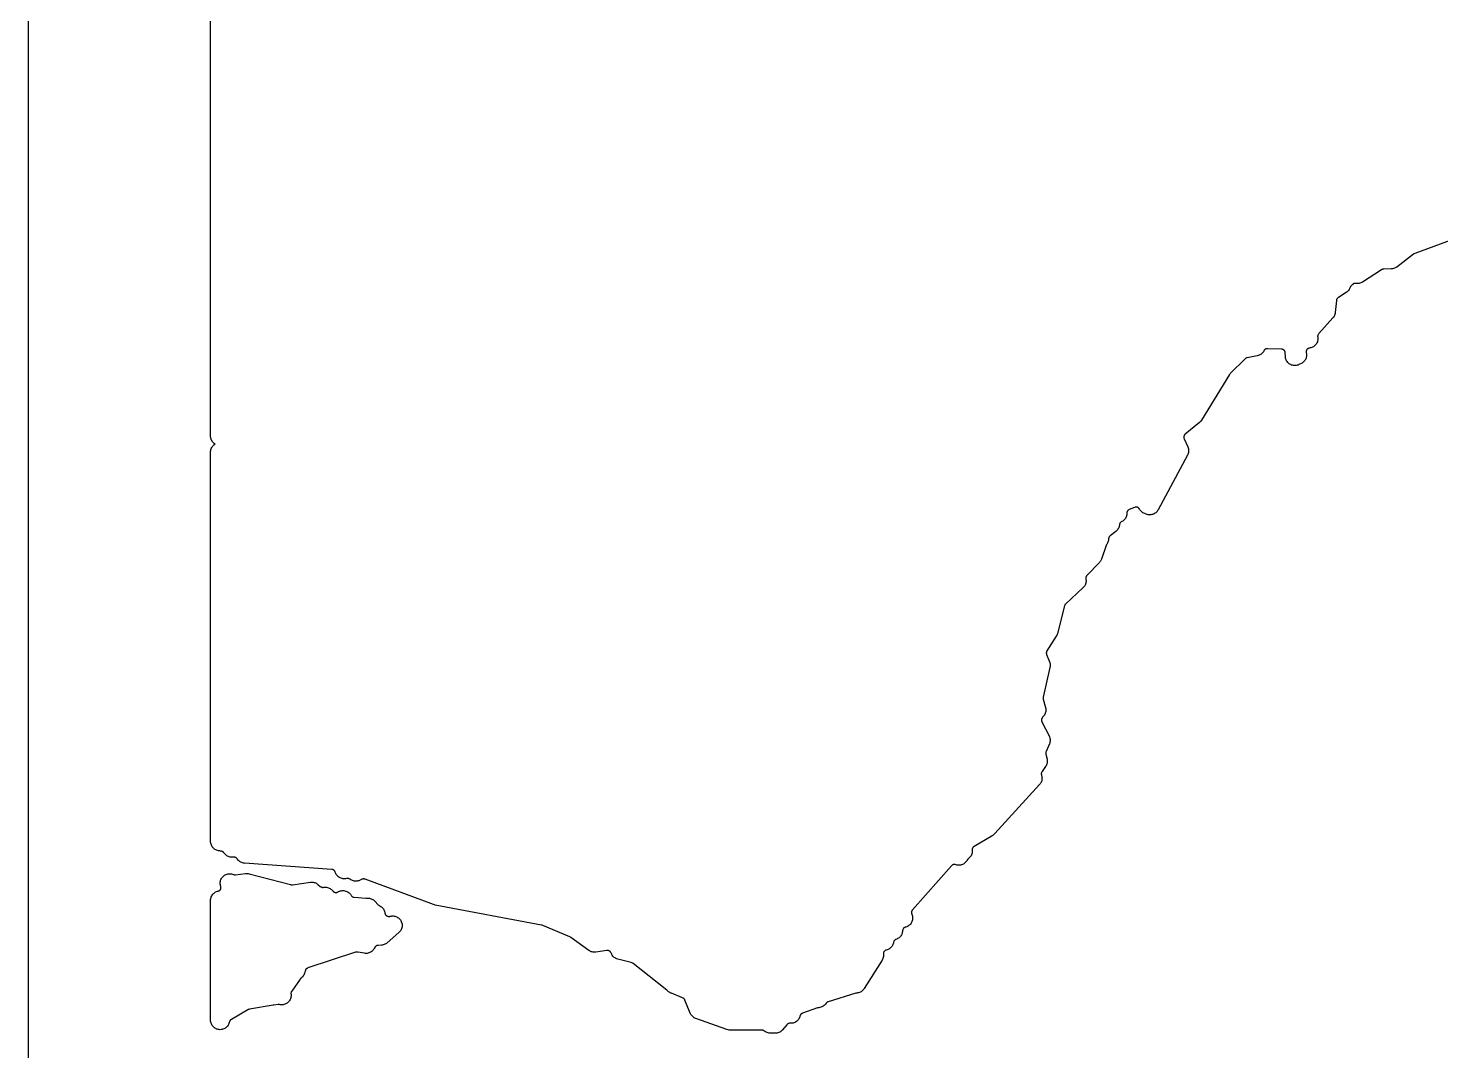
# Model space of a CAD drawing. Header units: metres. Extents: x 0 to 400, y 0 to 202.
# Drawn here: x -0.3 to 96.6, y 49.6 to 119.7 of the extents above; entities that cross this region are included whole.
import ezdxf

# ---------------------------------------------------------------- set-up
doc = ezdxf.new("R2010")
doc.units = ezdxf.units.M

msp = doc.modelspace()

# ---------------------------------------------------------------- linework, layer by layer
for points in [[(-0.252, 202.1856), (-0.252, 0.0146), (-0.25, -0.0264), (-0.247, -0.0474), (-0.241, -0.0694), (-0.231, -0.0974), (-0.221, -0.1194), (-0.208, -0.1404), (-0.195, -0.1584), (-0.177, -0.1774), (-0.158, -0.1954), (-0.14, -0.2084), (-0.119, -0.2214), (-0.097, -0.2314), (-0.069, -0.2414), (-0.047, -0.2474), (-0.026, -0.2504), (0.015, -0.2524), (399.985, -0.2524)], [(97.446, 105.1926), (94.827, 104.2316), (94.79, 104.2166), (94.769, 104.2046), (94.734, 104.1796), (93.584, 103.3026), (93.535, 103.2686), (93.484, 103.2396), (93.43, 103.2156), (93.374, 103.1956), (93.316, 103.1816), (93.258, 103.1726), (93.199, 103.1696), (92.703, 103.1636), (92.666, 103.1616), (92.64, 103.1576), (92.616, 103.1516), (92.596, 103.1446), (92.574, 103.1346), (92.54, 103.1146), (91.23, 102.2706), (91.176, 102.2396), (91.12, 102.2146), (91.062, 102.1936), (91.002, 102.1796), (90.941, 102.1706), (90.879, 102.1676), (90.878, 102.1676), (90.805, 102.1716), (90.75, 102.1776), (90.722, 102.1786), (90.698, 102.1766), (90.675, 102.1716), (90.651, 102.1646), (90.63, 102.1566), (90.605, 102.1436), (90.585, 102.1296), (90.567, 102.1156), (90.537, 102.0856), (90.45, 101.9896), (90.424, 101.9586), (90.412, 101.9386), (90.399, 101.9146), (90.377, 101.8616), (90.358, 101.8196), (90.357, 101.8176), (90.322, 101.7576), (90.282, 101.7016), (90.236, 101.6496), (90.184, 101.6036), (90.128, 101.5626), (89.586, 101.2136), (89.55, 101.1876), (89.531, 101.1706), (89.515, 101.1536), (89.5, 101.1336), (89.487, 101.1126), (89.476, 101.0896), (89.467, 101.0656), (89.461, 101.0396), (89.454, 100.9986), (89.374, 100.1886), (89.364, 100.1216), (89.346, 100.0546), (89.322, 99.9906), (89.291, 99.9296), (89.254, 99.8726), (89.211, 99.8196), (88.24, 98.7406), (88.213, 98.7066), (88.201, 98.6876), (88.19, 98.6666), (88.179, 98.6396), (88.173, 98.6186), (88.168, 98.5906), (88.166, 98.5666), (88.166, 98.5446), (88.17, 98.5116), (88.176, 98.4786), (88.181, 98.4176), (88.181, 98.3546), (88.175, 98.2936), (88.162, 98.2326), (88.144, 98.1726), (88.12, 98.1156), (88.091, 98.0606), (88.057, 98.0086), (88.018, 97.9606), (87.975, 97.9166), (87.927, 97.8766), (87.876, 97.8416), (87.822, 97.8106), (87.765, 97.7866), (87.706, 97.7666), (87.645, 97.7536), (87.617, 97.7496), (87.576, 97.7426), (87.55, 97.7356), (87.527, 97.7266), (87.507, 97.7166), (87.485, 97.7026), (87.463, 97.6866), (87.447, 97.6716), (87.432, 97.6546), (87.418, 97.6346), (87.405, 97.6116), (87.394, 97.5876), (87.386, 97.5656), (87.381, 97.5426), (87.377, 97.5186), (87.377, 97.4936), (87.378, 97.4686), (87.382, 97.4416), (87.386, 97.4286), (87.398, 97.3666), (87.404, 97.3046), (87.404, 97.2416), (87.398, 97.1786), (87.386, 97.1166), (87.368, 97.0566), (87.344, 96.9976), (87.315, 96.9416), (87.28, 96.8896), (87.241, 96.8406), (87.197, 96.7956), (87.148, 96.7546), (87.096, 96.7196), (87.041, 96.6886), (86.883, 96.6116), (86.823, 96.5866), (86.761, 96.5676), (86.697, 96.5546), (86.633, 96.5476), (86.568, 96.5476), (86.503, 96.5536), (86.439, 96.5666), (86.377, 96.5856), (86.317, 96.6106), (86.26, 96.6426), (86.207, 96.6786), (86.157, 96.7206), (86.112, 96.7676), (86.071, 96.8186), (86.036, 96.8736), (86.007, 96.9316), (85.983, 96.9916), (85.966, 97.0546), (85.955, 97.1186), (85.951, 97.1836), (85.947, 97.4036), (85.945, 97.4466), (85.94, 97.4716), (85.934, 97.4956), (85.924, 97.5196), (85.913, 97.5416), (85.901, 97.5616), (85.885, 97.5806), (85.864, 97.6026), (85.845, 97.6186), (85.826, 97.6306), (85.802, 97.6436), (85.779, 97.6536), (85.756, 97.6606), (85.732, 97.6646), (85.689, 97.6686), (84.733, 97.7066), (84.691, 97.7056), (84.666, 97.7036), (84.645, 97.6986), (84.619, 97.6906), (84.597, 97.6816), (84.576, 97.6706), (84.557, 97.6576), (84.538, 97.6406), (84.518, 97.6206), (84.503, 97.6016), (84.491, 97.5836), (84.476, 97.5536), (84.443, 97.4976), (84.404, 97.4446), (84.361, 97.3956), (84.312, 97.3516), (84.26, 97.3126), (84.204, 97.2796), (84.144, 97.2516), (84.083, 97.2296), (84.019, 97.2146), (83.341, 97.0876), (83.3, 97.0776), (83.278, 97.0706), (83.255, 97.0596), (83.233, 97.0466), (83.215, 97.0336), (83.184, 97.0056), (82.173, 96.0046), (82.14, 95.9666), (82.112, 95.9276), (80.205, 92.8016), (80.163, 92.7416), (80.114, 92.6856), (80.059, 92.6356), (79.09, 91.8526), (79.059, 91.8246), (79.042, 91.8056), (79.026, 91.7836), (79.013, 91.7626), (79.003, 91.7406), (78.995, 91.7166), (78.989, 91.6916), (78.986, 91.6656), (78.985, 91.6396), (78.986, 91.6166), (78.991, 91.5916), (78.998, 91.5656), (79.013, 91.5266), (79.262, 90.9736), (79.286, 90.9116), (79.304, 90.8486), (79.315, 90.7836), (79.319, 90.7176), (79.317, 90.6516), (79.308, 90.5866), (79.292, 90.5216), (79.27, 90.4596), (79.241, 90.4006), (77.224, 86.6576), (77.192, 86.6036), (77.154, 86.5526), (77.112, 86.5066), (77.065, 86.4636), (77.015, 86.4266), (76.961, 86.3936), (76.904, 86.3666), (76.845, 86.3456), (76.784, 86.3296), (76.722, 86.3206), (76.659, 86.3166), (76.596, 86.3196), (76.534, 86.3276), (76.473, 86.3426), (76.413, 86.3626), (76.36, 86.3846), (76.305, 86.4026), (76.244, 86.4266), (76.185, 86.4576), (76.13, 86.4936), (76.079, 86.5356), (76.032, 86.5816), (75.991, 86.6336), (75.954, 86.6886), (75.923, 86.7416), (75.909, 86.7616), (75.893, 86.7786), (75.877, 86.7936), (75.855, 86.8096), (75.831, 86.8246), (75.809, 86.8346), (75.789, 86.8416), (75.765, 86.8476), (75.738, 86.8516), (75.715, 86.8526), (75.688, 86.8516), (75.665, 86.8476), (75.642, 86.8416), (75.602, 86.8266), (75.245, 86.6756), (75.209, 86.6586), (75.189, 86.6466), (75.171, 86.6326), (75.154, 86.6166), (75.136, 86.5976), (75.123, 86.5796), (75.111, 86.5586), (75.098, 86.5326), (75.091, 86.5136), (75.085, 86.4906), (75.081, 86.4646), (75.08, 86.4466), (75.08, 86.4456), (75.079, 86.3806), (75.071, 86.3156), (75.057, 86.2516), (75.037, 86.1896), (75.011, 86.1306), (74.979, 86.0736), (74.941, 86.0206), (74.898, 85.9716), (74.85, 85.9266), (74.798, 85.8876), (74.743, 85.8526), (74.7, 85.8296), (74.678, 85.8146), (74.656, 85.7956), (74.641, 85.7806), (74.625, 85.7596), (74.612, 85.7386), (74.6, 85.7156), (74.591, 85.6916), (74.585, 85.6696), (74.58, 85.6376), (74.577, 85.6046), (74.565, 85.5436), (74.547, 85.4836), (74.524, 85.4266), (74.496, 85.3716), (74.462, 85.3186), (74.424, 85.2706), (74.381, 85.2256), (74.334, 85.1846), (73.94, 84.8766), (73.909, 84.8496), (73.892, 84.8326), (73.878, 84.8146), (73.864, 84.7916), (73.853, 84.7706), (73.845, 84.7476), (73.837, 84.7196), (73.833, 84.6986), (73.829, 84.6476), (73.829, 84.6436), (73.828, 84.6216), (73.82, 84.5616), (73.806, 84.5036), (73.787, 84.4466), (73.762, 84.3916), (73.733, 84.3386), (73.699, 84.2896), (73.698, 84.2876), (73.684, 84.2656), (73.673, 84.2446), (73.659, 84.2086), (73.348, 83.2866), (73.327, 83.2326), (73.301, 83.1806), (73.271, 83.1316), (73.237, 83.0846), (73.198, 83.0416), (72.347, 82.1676), (72.321, 82.1386), (72.307, 82.1186), (72.293, 82.0936), (72.284, 82.0736), (72.276, 82.0486), (72.27, 82.0246), (72.268, 82.0026), (72.267, 81.9726), (72.27, 81.9306), (72.279, 81.8726), (72.284, 81.8106), (72.284, 81.7476), (72.278, 81.6856), (72.265, 81.6236), (72.247, 81.5636), (72.223, 81.5056), (72.193, 81.4496), (72.158, 81.3976), (72.119, 81.3486), (72.074, 81.3046), (70.895, 80.2266), (70.866, 80.1976), (70.851, 80.1786), (70.839, 80.1606), (70.827, 80.1386), (70.818, 80.1166), (70.807, 80.0796), (70.325, 78.1876), (70.304, 78.1216), (70.277, 78.0586), (70.243, 77.9976), (69.606, 77.0046), (69.587, 76.9726), (69.578, 76.9516), (69.57, 76.9286), (69.565, 76.9086), (69.561, 76.8836), (69.56, 76.8566), (69.56, 76.8346), (69.563, 76.8116), (69.568, 76.7916), (69.581, 76.7546), (69.779, 76.2396), (69.799, 76.1786), (69.813, 76.1166), (69.82, 76.0526), (69.822, 75.9896), (69.817, 75.9256), (69.806, 75.8626), (69.343, 73.8266), (69.336, 73.7856), (69.334, 73.7596), (69.334, 73.7376), (69.337, 73.7146), (69.346, 73.6736), (69.503, 73.1056), (69.517, 73.0416), (69.525, 72.9756), (69.526, 72.9096), (69.52, 72.8436), (69.507, 72.7786), (69.488, 72.7156), (69.463, 72.6546), (69.431, 72.5966), (69.394, 72.5416), (69.351, 72.4916), (69.306, 72.4426), (69.279, 72.4106), (69.265, 72.3896), (69.252, 72.3666), (69.242, 72.3416), (69.235, 72.3186), (69.231, 72.2966), (69.228, 72.2696), (69.229, 72.2426), (69.232, 72.2156), (69.237, 72.1906), (69.244, 72.1686), (69.261, 72.1316), (69.751, 71.1606), (69.776, 71.1036), (69.796, 71.0436), (69.81, 70.9826), (69.818, 70.9206), (69.82, 70.8586), (69.816, 70.7956), (69.806, 70.7336), (69.79, 70.6736), (69.768, 70.6146), (69.55, 70.1016), (69.535, 70.0606), (69.529, 70.0346), (69.525, 70.0096), (69.524, 69.9846), (69.526, 69.9586), (69.533, 69.9156), (69.608, 69.5696), (69.619, 69.5036), (69.623, 69.4376), (69.62, 69.3706), (69.61, 69.3046), (69.594, 69.2396), (69.571, 69.1776), (69.542, 69.1176), (69.506, 69.0606), (69.268, 68.7196), (69.247, 68.6866), (69.236, 68.6636), (69.227, 68.6406), (69.221, 68.6186), (69.216, 68.5926), (69.215, 68.5696), (69.215, 68.5456), (69.218, 68.5226), (69.224, 68.4956), (69.236, 68.4556), (69.252, 68.3956), (69.261, 68.3356), (69.265, 68.2746), (69.263, 68.2136), (69.255, 68.1526), (69.242, 68.0936), (69.223, 68.0356), (69.199, 67.9796), (69.169, 67.9256), (69.135, 67.8756), (69.096, 67.8276), (66.03, 64.4636), (65.985, 64.4186), (65.935, 64.3786), (65.882, 64.3436), (64.609, 63.5886), (64.576, 63.5666), (64.557, 63.5516), (64.539, 63.5336), (64.525, 63.5176), (64.512, 63.4976), (64.5, 63.4756), (64.489, 63.4496), (64.481, 63.4256), (64.477, 63.4066), (64.475, 63.3826), (64.474, 63.3546), (64.477, 63.3236), (64.479, 63.2596), (64.475, 63.1956), (64.464, 63.1316), (64.447, 63.0696), (64.424, 63.0096), (64.396, 62.9526), (64.361, 62.8986), (64.322, 62.8476), (64.278, 62.8006), (64.229, 62.7586), (64.201, 62.7366), (64.183, 62.7196), (64.167, 62.7016), (64.152, 62.6806), (64.14, 62.6606), (64.139, 62.6586), (64.123, 62.6296), (64.107, 62.6016), (64.069, 62.5486), (64.026, 62.4996), (63.979, 62.4546), (63.927, 62.4156), (63.872, 62.3806), (63.813, 62.3526), (63.752, 62.3296), (63.689, 62.3136), (63.624, 62.3036), (63.559, 62.3006), (63.558, 62.3006), (63.494, 62.3036), (63.431, 62.3136), (63.368, 62.3286), (63.313, 62.3456), (63.287, 62.3516), (63.263, 62.3536), (63.239, 62.3536), (63.215, 62.3516), (63.189, 62.3456), (63.165, 62.3386), (63.142, 62.3286), (63.122, 62.3176), (63.101, 62.3036), (63.08, 62.2856), (63.051, 62.2566), (60.387, 59.2386), (60.361, 59.2066), (60.349, 59.1866), (60.337, 59.1636), (60.328, 59.1426), (60.321, 59.1196), (60.316, 59.0926), (60.314, 59.0696), (60.314, 59.0456), (60.316, 59.0226), (60.322, 58.9966), (60.328, 58.9746), (60.345, 58.9346), (60.366, 58.8746), (60.382, 58.8116), (60.391, 58.7486), (60.394, 58.6846), (60.391, 58.6196), (60.381, 58.5566), (60.365, 58.4946), (60.343, 58.4336), (60.315, 58.3766), (60.281, 58.3216), (60.243, 58.2706), (60.199, 58.2236), (60.151, 58.1806), (60.099, 58.1426), (60.043, 58.1106), (59.985, 58.0846), (59.924, 58.0636), (59.88, 58.0506), (59.856, 58.0416), (59.834, 58.0296), (59.812, 58.0156), (59.791, 57.9986), (59.774, 57.9806), (59.756, 57.9606), (59.744, 57.9416), (59.733, 57.9196), (59.723, 57.8966), (59.716, 57.8706), (59.708, 57.8276), (59.697, 57.7496), (59.686, 57.6896), (59.669, 57.6306), (59.647, 57.5736), (59.62, 57.5196), (59.587, 57.4676), (59.55, 57.4196), (59.508, 57.3746), (59.463, 57.3336), (59.414, 57.2976), (59.361, 57.2666), (59.306, 57.2406), (59.251, 57.2166), (59.214, 57.1996), (59.195, 57.1876), (59.176, 57.1736), (59.156, 57.1556), (59.141, 57.1376), (59.127, 57.1186), (59.114, 57.0966), (59.103, 57.0736), (59.094, 57.0476), (59.087, 57.0186), (59.081, 56.9796), (59.065, 56.9206), (59.043, 56.8636), (59.016, 56.8086), (58.984, 56.7566), (58.948, 56.7076), (58.907, 56.6626), (58.861, 56.6216), (58.813, 56.5846), (58.761, 56.5526), (58.706, 56.5256), (58.649, 56.5046), (58.575, 56.4806), (58.539, 56.4676), (58.517, 56.4556), (58.496, 56.4436), (58.478, 56.4296), (58.458, 56.4116), (58.443, 56.3936), (58.43, 56.3756), (58.417, 56.3546), (58.406, 56.3316), (58.398, 56.3096), (58.392, 56.2846), (58.389, 56.2606), (58.388, 56.2386), (58.39, 56.1826), (58.39, 56.1816), (58.391, 56.1716), (58.391, 56.1066), (58.384, 56.0426), (58.371, 55.9796), (58.351, 55.9176), (58.325, 55.8586), (58.294, 55.8016), (57.073, 53.8446), (57.038, 53.7946), (56.999, 53.7476), (56.955, 53.7046), (56.907, 53.6656), (56.856, 53.6316), (56.803, 53.6026), (56.746, 53.5796), (56.688, 53.5606), (56.628, 53.5486), (56.567, 53.5416), (56.551, 53.5396), (56.525, 53.5356), (56.489, 53.5266), (54.609, 52.9436), (54.572, 52.9296), (54.548, 52.9186), (54.526, 52.9046), (54.506, 52.8896), (54.487, 52.8726), (54.461, 52.8426), (54.408, 52.7756), (54.365, 52.7276), (54.319, 52.6846), (54.268, 52.6456), (54.214, 52.6116), (54.156, 52.5836), (54.096, 52.5616), (54.035, 52.5456), (53.971, 52.5356), (53.934, 52.5316), (53.908, 52.5266), (53.872, 52.5156), (52.848, 52.1586), (52.813, 52.1446), (52.791, 52.1326), (52.77, 52.1196), (52.753, 52.1066), (52.732, 52.0866), (52.718, 52.0706), (52.706, 52.0546), (52.693, 52.0306), (52.683, 52.0096), (52.675, 51.9886), (52.667, 51.9536), (52.648, 51.8916), (52.623, 51.8326), (52.593, 51.7766), (52.557, 51.7236), (52.517, 51.6736), (52.471, 51.6286), (52.421, 51.5886), (52.368, 51.5526), (52.311, 51.5226), (52.252, 51.4986), (52.19, 51.4806), (52.127, 51.4686), (52.063, 51.4636), (51.999, 51.4636), (51.966, 51.4656), (51.94, 51.4646), (51.913, 51.4606), (51.893, 51.4556), (51.87, 51.4476), (51.844, 51.4356), (51.822, 51.4226), (51.804, 51.4096), (51.786, 51.3926), (51.758, 51.3616), (51.478, 51.0206), (51.435, 50.9726), (51.386, 50.9296), (51.334, 50.8906), (51.278, 50.8576), (51.219, 50.8306), (51.157, 50.8096), (51.094, 50.7946), (51.029, 50.7856), (50.964, 50.7836), (50.612, 50.7906), (50.545, 50.7956), (50.479, 50.8076), (50.415, 50.8256), (50.352, 50.8506), (50.293, 50.8816), (50.237, 50.9196), (50.197, 50.9496), (50.178, 50.9606), (50.156, 50.9716), (50.132, 50.9796), (50.11, 50.9856), (50.083, 50.9896), (50.043, 50.9916), (47.876, 51.0006), (47.804, 51.0046), (47.732, 51.0176), (47.662, 51.0376), (45.525, 51.7976), (45.467, 51.8216), (45.413, 51.8506), (45.361, 51.8846), (45.312, 51.9236), (45.268, 51.9666), (45.228, 52.0146), (45.192, 52.0656), (45.162, 52.1196), (45.137, 52.1766), (45.127, 52.2086), (45.125, 52.2156), (45.102, 52.2766), (44.779, 53.0526), (44.761, 53.0906), (44.75, 53.1086), (44.734, 53.1296), (44.716, 53.1496), (44.699, 53.1646), (44.68, 53.1796), (44.658, 53.1926), (44.622, 53.2106), (43.856, 53.5296), (43.822, 53.5416), (43.765, 53.5646), (43.711, 53.5936), (43.659, 53.6266), (43.611, 53.6646), (43.567, 53.7076), (43.556, 53.7196), (43.526, 53.7446), (41.221, 55.5686), (41.187, 55.5936), (41.163, 55.6066), (41.138, 55.6176), (41.098, 55.6296), (40.169, 55.8676), (40.107, 55.8876), (40.046, 55.9136), (39.989, 55.9446), (39.935, 55.9826), (39.885, 56.0246), (39.839, 56.0726), (39.799, 56.1246), (39.764, 56.1796), (39.735, 56.2386), (39.719, 56.2816), (39.707, 56.3096), (39.694, 56.3336), (39.682, 56.3516), (39.665, 56.3706), (39.649, 56.3876), (39.628, 56.4036), (39.606, 56.4196), (39.589, 56.4286), (39.566, 56.4376), (39.543, 56.4446), (39.522, 56.4496), (39.495, 56.4516), (39.468, 56.4526), (39.429, 56.4496), (38.658, 56.3446), (38.597, 56.3396), (38.536, 56.3396), (38.476, 56.3456), (38.416, 56.3576), (38.357, 56.3746), (38.301, 56.3976), (38.246, 56.4256), (38.195, 56.4586), (36.957, 57.3406), (36.922, 57.3636), (36.883, 57.3816), (35.034, 58.1736), (34.991, 58.1896), (34.948, 58.2006), (27.651, 59.5686), (27.597, 59.5816), (27.545, 59.5976), (22.849, 61.3406), (22.812, 61.3516), (22.786, 61.3576), (22.76, 61.3606), (22.737, 61.3606), (22.717, 61.3596), (22.692, 61.3546), (22.664, 61.3466), (22.628, 61.3336), (22.471, 61.2636), (22.413, 61.2416), (22.353, 61.2246), (22.292, 61.2136), (22.23, 61.2086), (22.168, 61.2096), (22.106, 61.2166), (22.045, 61.2296), (21.986, 61.2486), (21.929, 61.2726), (21.874, 61.3016), (21.822, 61.3366), (21.803, 61.3506), (21.777, 61.3676), (21.757, 61.3776), (21.736, 61.3856), (21.713, 61.3916), (21.688, 61.3966), (21.665, 61.3976), (21.643, 61.3976), (21.617, 61.3946), (21.584, 61.3876), (21.582, 61.3866), (21.576, 61.3856), (21.566, 61.3836), (21.561, 61.3826), (21.514, 61.3736), (21.452, 61.3676), (21.389, 61.3676), (21.326, 61.3736), (21.264, 61.3856), (21.204, 61.4036), (21.146, 61.4266), (21.09, 61.4566), (21.037, 61.4906), (20.988, 61.5306), (20.943, 61.5746), (20.903, 61.6226), (20.867, 61.6746), (20.837, 61.7296), (20.812, 61.7876), (20.803, 61.8176), (20.787, 61.8586), (20.777, 61.8796), (20.763, 61.9026), (20.748, 61.9226), (20.732, 61.9386), (20.715, 61.9536), (20.691, 61.9706), (20.669, 61.9836), (20.65, 61.9916), (20.623, 62.0006), (20.597, 62.0066), (20.558, 62.0116), (14.573, 62.4376), (14.511, 62.4446), (14.449, 62.4586), (14.389, 62.4776), (14.331, 62.5026), (14.277, 62.5336), (14.225, 62.5696), (14.177, 62.6096), (14.133, 62.6556), (14.094, 62.7046), (14.066, 62.7456), (14.059, 62.7566), (14.056, 62.7596), (14.037, 62.7796), (14.018, 62.7966), (14.001, 62.8096), (13.979, 62.8216), (13.957, 62.8326), (13.933, 62.8406), (13.91, 62.8466), (13.885, 62.8496), (13.86, 62.8506), (13.819, 62.8486), (13.785, 62.8446), (13.721, 62.8416), (13.658, 62.8446), (13.595, 62.8536), (13.534, 62.8686), (13.474, 62.8896), (13.416, 62.9166), (13.362, 62.9486), (13.311, 62.9866), (13.263, 63.0286), (13.221, 63.0756), (13.183, 63.1266), (13.161, 63.1586), (13.146, 63.1756), (13.126, 63.1946), (13.107, 63.2106), (13.087, 63.2226), (13.062, 63.2356), (13.04, 63.2446), (13.001, 63.2556), (12.92, 63.2736), (12.882, 63.2816), (12.851, 63.2836), (12.787, 63.2916), (12.724, 63.3056), (12.663, 63.3266), (12.604, 63.3536), (12.548, 63.3856), (12.496, 63.4236), (12.447, 63.4656), (12.403, 63.5136), (12.364, 63.5646), (12.331, 63.6196), (12.303, 63.6776), (12.281, 63.7386), (12.265, 63.8016), (12.255, 63.8656), (12.252, 63.9296), (12.252, 90.6196), (12.255, 90.6826), (12.264, 90.7446), (12.279, 90.8056), (12.3, 90.8656), (12.327, 90.9226), (12.359, 90.9766), (12.396, 91.0276), (12.438, 91.0746), (12.485, 91.1176), (12.535, 91.1556), (12.554, 91.1666), (12.545, 91.1726), (12.493, 91.2096), (12.446, 91.2526), (12.402, 91.2996), (12.363, 91.3516), (12.33, 91.4066), (12.302, 91.4646), (12.28, 91.5246), (12.265, 91.5866), (12.255, 91.6506), (12.252, 91.7146), (12.252, 131.8146)]]:
    msp.add_lwpolyline(points)
msp.add_lwpolyline([(12.84, 60.5546), (12.858, 60.5666), (12.879, 60.5836), (12.897, 60.6006), (12.914, 60.6206), (12.927, 60.6396), (12.938, 60.6596), (12.949, 60.6846), (12.955, 60.7046), (12.96, 60.7296), (12.964, 60.7566), (12.964, 60.7766), (12.962, 60.8006), (12.958, 60.8266), (12.951, 60.8536), (12.938, 60.8916), (12.923, 60.9536), (12.914, 61.0166), (12.912, 61.0806), (12.916, 61.1436), (12.926, 61.2066), (12.942, 61.2686), (12.964, 61.3276), (12.992, 61.3846), (13.026, 61.4396), (13.064, 61.4896), (13.107, 61.5366), (13.155, 61.5786), (13.207, 61.6156), (13.262, 61.6476), (13.319, 61.6746), (13.379, 61.6946), (13.441, 61.7096), (13.504, 61.7186), (13.568, 61.7206), (13.631, 61.7166), (13.694, 61.7066), (13.756, 61.6906), (13.815, 61.6686), (13.834, 61.6606), (13.856, 61.6536), (13.881, 61.6476), (13.909, 61.6446), (13.932, 61.6446), (13.969, 61.6476), (14.649, 61.7346), (14.711, 61.7396), (14.773, 61.7386), (14.835, 61.7316), (14.896, 61.7186), (17.728, 60.9746), (17.766, 60.9666), (17.789, 60.9646), (17.818, 60.9636), (17.858, 60.9666), (19.102, 61.1376), (19.162, 61.1426), (19.223, 61.1426), (19.284, 61.1366), (19.343, 61.1256), (19.402, 61.1076), (19.458, 61.0856), (19.512, 61.0576), (19.563, 61.0256), (19.611, 60.9876), (19.772, 60.8506), (19.805, 60.8246), (19.824, 60.8126), (19.847, 60.8016), (19.873, 60.7916), (19.895, 60.7866), (19.919, 60.7826), (19.946, 60.7806), (19.969, 60.7816), (20.022, 60.7886), (20.085, 60.7936), (20.148, 60.7936), (20.21, 60.7866), (20.271, 60.7746), (20.331, 60.7556), (20.389, 60.7316), (20.444, 60.7026), (20.496, 60.6676), (20.545, 60.6276), (20.589, 60.5836), (20.629, 60.5356), (20.646, 60.5136), (20.661, 60.4966), (20.679, 60.4816), (20.697, 60.4686), (20.719, 60.4546), (20.742, 60.4446), (20.763, 60.4366), (20.787, 60.4306), (20.813, 60.4266), (20.837, 60.4256), (20.86, 60.4266), (20.886, 60.4306), (20.906, 60.4346), (20.929, 60.4426), (20.967, 60.4606), (21.025, 60.4906), (21.083, 60.5176), (21.144, 60.5376), (21.206, 60.5526), (21.27, 60.5616), (21.334, 60.5636), (21.398, 60.5596), (21.462, 60.5486), (21.524, 60.5316), (21.584, 60.5096), (21.641, 60.4806), (21.696, 60.4466), (21.747, 60.4066), (21.793, 60.3626), (21.835, 60.3136), (21.872, 60.2616), (21.883, 60.2416), (21.903, 60.2106), (21.919, 60.1906), (21.937, 60.1716), (21.955, 60.1556), (21.975, 60.1416), (21.994, 60.1316), (22.017, 60.1216), (22.043, 60.1116), (22.065, 60.1066), (22.103, 60.1026), (22.9, 60.0366), (22.941, 60.0356), (22.998, 60.0386), (23.023, 60.0406), (23.084, 60.0396), (23.145, 60.0326), (23.205, 60.0196), (23.263, 60.0016), (23.319, 59.9786), (23.373, 59.9496), (23.424, 59.9166), (23.472, 59.8786), (23.516, 59.8356), (23.747, 59.5896), (23.777, 59.5606), (23.795, 59.5456), (23.815, 59.5326), (23.856, 59.5106), (23.864, 59.5066), (23.865, 59.5066), (23.919, 59.4756), (23.97, 59.4386), (24.018, 59.3976), (24.061, 59.3516), (24.099, 59.3016), (24.133, 59.2476), (24.161, 59.1916), (24.183, 59.1326), (24.2, 59.0716), (24.21, 59.0096), (24.211, 59.0016), (24.216, 58.9796), (24.225, 58.9526), (24.236, 58.9286), (24.246, 58.9106), (24.263, 58.8876), (24.28, 58.8686), (24.297, 58.8526), (24.317, 58.8376), (24.338, 58.8246), (24.362, 58.8126), (24.385, 58.8046), (24.41, 58.7986), (24.434, 58.7946), (24.473, 58.7926), (24.501, 58.7926), (24.542, 58.7946), (24.566, 58.7976), (24.583, 58.8026), (24.646, 58.8146), (24.709, 58.8206), (24.773, 58.8206), (24.837, 58.8146), (24.9, 58.8016), (24.961, 58.7826), (25.02, 58.7576), (25.077, 58.7276), (25.13, 58.6916), (25.179, 58.6506), (25.224, 58.6046), (25.264, 58.5546), (25.299, 58.5016), (25.329, 58.4446), (25.353, 58.3846), (25.37, 58.3236), (25.382, 58.2606), (25.388, 58.1966), (25.387, 58.1326), (25.379, 58.0686), (25.366, 58.0066), (25.346, 57.9456), (25.321, 57.8866), (25.29, 57.8306), (25.253, 57.7776), (25.212, 57.7296), (25.165, 57.6846), (24.354, 56.9786), (24.307, 56.9416), (24.257, 56.9086), (24.203, 56.8806), (24.147, 56.8576), (24.09, 56.8396), (24.031, 56.8276), (23.971, 56.8206), (23.739, 56.8056), (23.698, 56.8016), (23.672, 56.7956), (23.648, 56.7886), (23.628, 56.7796), (23.609, 56.7696), (23.587, 56.7546), (23.567, 56.7376), (23.551, 56.7216), (23.536, 56.7026), (23.522, 56.6816), (23.508, 56.6566), (23.506, 56.6496), (23.479, 56.5936), (23.447, 56.5406), (23.41, 56.4916), (23.368, 56.4456), (23.323, 56.4036), (23.273, 56.3666), (23.22, 56.3346), (23.165, 56.3076), (23.107, 56.2856), (23.047, 56.2696), (22.986, 56.2596), (22.924, 56.2546), (22.863, 56.2566), (22.801, 56.2636), (22.34, 56.3416), (22.3, 56.3466), (22.28, 56.3466), (22.256, 56.3446), (22.23, 56.3406), (22.191, 56.3296), (18.923, 55.2556), (18.887, 55.2416), (18.867, 55.2316), (18.846, 55.2186), (18.826, 55.2036), (18.81, 55.1886), (18.794, 55.1716), (18.779, 55.1516), (18.767, 55.1316), (18.758, 55.1116), (18.749, 55.0896), (18.739, 55.0506), (18.718, 54.9556), (18.701, 54.8906), (18.676, 54.8276), (18.645, 54.7676), (18.608, 54.7106), (18.566, 54.6576), (18.518, 54.6106), (18.465, 54.5676), (18.461, 54.5646), (18.44, 54.5466), (18.422, 54.5276), (18.399, 54.4976), (17.816, 53.6686), (17.794, 53.6336), (17.783, 53.6126), (17.775, 53.5906), (17.768, 53.5656), (17.764, 53.5416), (17.762, 53.5176), (17.762, 53.4926), (17.767, 53.4506), (17.771, 53.3876), (17.769, 53.3256), (17.761, 53.2646), (17.747, 53.2036), (17.728, 53.1446), (17.702, 53.0876), (17.672, 53.0336), (17.636, 52.9826), (17.596, 52.9346), (17.552, 52.8916), (17.503, 52.8526), (17.451, 52.8186), (17.396, 52.7896), (17.338, 52.7666), (17.279, 52.7486), (17.217, 52.7366), (17.156, 52.7306), (17.093, 52.7306), (17.031, 52.7366), (16.97, 52.7476), (16.943, 52.7516), (16.915, 52.7526), (16.875, 52.7506), (16.58, 52.7176), (16.543, 52.7126), (14.91, 52.4226), (14.874, 52.4146), (14.854, 52.4086), (14.834, 52.4006), (14.801, 52.3836), (13.676, 51.7366), (13.641, 51.7136), (13.621, 51.6976), (13.603, 51.6806), (13.587, 51.6626), (13.574, 51.6436), (13.562, 51.6216), (13.552, 51.5966), (13.539, 51.5576), (13.526, 51.5096), (13.507, 51.4476), (13.481, 51.3886), (13.45, 51.3326), (13.413, 51.2796), (13.371, 51.2306), (13.325, 51.1866), (13.274, 51.1466), (13.22, 51.1116), (13.162, 51.0826), (13.102, 51.0596), (13.04, 51.0426), (12.977, 51.0326), (12.912, 51.0276), (12.848, 51.0296), (12.784, 51.0376), (12.722, 51.0526), (12.661, 51.0736), (12.602, 51.1006), (12.546, 51.1326), (12.494, 51.1706), (12.446, 51.2126), (12.403, 51.2606), (12.364, 51.3116), (12.33, 51.3666), (12.303, 51.4246), (12.281, 51.4856), (12.265, 51.5476), (12.255, 51.6116), (12.252, 51.6756), (12.252, 59.8926), (12.255, 59.9566), (12.265, 60.0196), (12.28, 60.0816), (12.302, 60.1416), (12.329, 60.1996), (12.362, 60.2536), (12.4, 60.3056), (12.443, 60.3526), (12.491, 60.3956), (12.542, 60.4326), (12.597, 60.4656), (12.655, 60.4926), (12.716, 60.5136), (12.767, 60.5256), (12.778, 60.5286), (12.798, 60.5346), (12.819, 60.5436), (12.84, 60.5546)], close=True)

doc.saveas('drawing.dxf')
